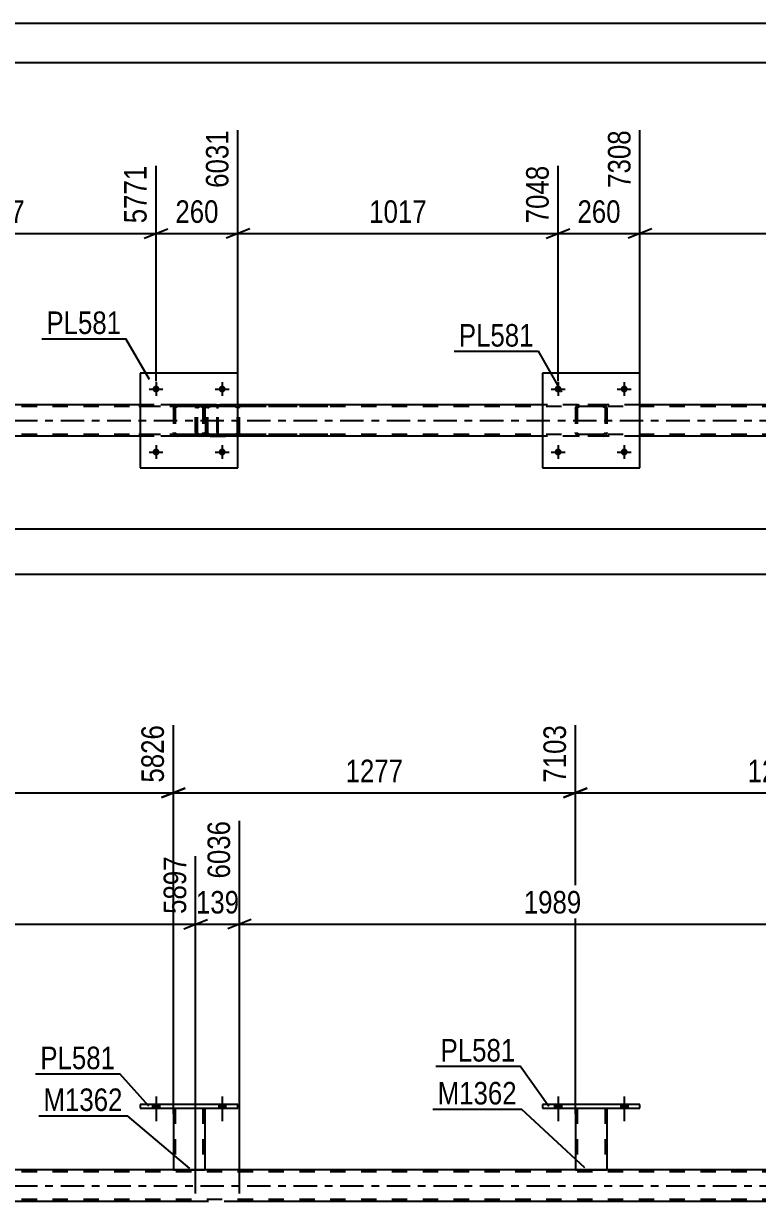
# Model space of a CAD drawing. Header units: millimetres. Extents: x 0 to 841, y 0 to 594.
# Drawn here: x 251 to 344.3, y 444.4 to 594 of the extents above; entities that cross this region are included whole.
import ezdxf

# ---------------------------------------------------------------- set-up
doc = ezdxf.new("R2010")
doc.units = ezdxf.units.MM
doc.linetypes.add('DXK_LINE_DOT2', pattern=[3.9198, 1.9599, -1.9599])
doc.linetypes.add('DXK_LINE_DOT3', pattern=[5.9187, 2.979, -0.9799, 0.9799, -0.9799])
doc.styles.add('Arial Narrow', font='ARIALN.TTF', dxfattribs={"height": 0.2})

# ---------------------------------------------------------------- blocks, each defined once
blk = doc.blocks.new('Unknown-272366397-1135')
at = {"color": 5, "linetype": 'Continuous'}
for p, q in [((841, 594), (0, 594)), ((836, 589), (5, 589))]:
    blk.add_line(p, q, dxfattribs=at)
blk = doc.blocks.new('Part-272366397-7319 - 4307')
at = {"color": 2, "linetype": 'Continuous'}
for p, q in [((329.35, 549.57), (316.95, 549.57)), ((316.95, 549.57), (316.95, 537.57)), ((329.35, 537.57), (329.35, 549.57)), ((316.95, 537.57), (329.35, 537.57))]:
    blk.add_line(p, q, dxfattribs=at)
blk = doc.blocks.new('Part-272366397-7317 - 4307')
at = {"color": 2, "linetype": 'Continuous'}
for p, q in [((278.27, 549.57), (265.87, 549.57)), ((265.87, 549.57), (265.87, 537.57)), ((278.27, 537.57), (278.27, 549.57)), ((265.87, 537.57), (278.27, 537.57))]:
    blk.add_line(p, q, dxfattribs=at)
blk = doc.blocks.new('Part-272366397-4423 - 4307')
at = {"color": 7, "linetype": 'DXK_LINE_DOT2'}
for p, q in [((758.41, 545.33), (95.95, 545.33)), ((278.27, 545.57), (265.87, 545.57)), ((329.35, 545.57), (316.95, 545.57)), ((758.41, 541.81), (95.95, 541.81)), ((278.27, 541.57), (265.87, 541.57)), ((329.35, 541.57), (316.95, 541.57))]:
    blk.add_line(p, q, dxfattribs=at)
at = {"color": 2, "linetype": 'Continuous'}
for p, q in [((265.87, 545.57), (227.19, 545.57)), ((316.95, 545.57), (278.27, 545.57)), ((368.03, 545.57), (329.35, 545.57)), ((265.87, 541.57), (227.19, 541.57)), ((316.95, 541.57), (278.27, 541.57)), ((368.03, 541.57), (329.35, 541.57))]:
    blk.add_line(p, q, dxfattribs=at)
at = {"color": 7, "linetype": 'DXK_LINE_DOT3'}
blk.add_line((95.95, 543.57), (758.41, 543.57), dxfattribs=at)
blk = doc.blocks.new('Part-272366397-4359 - 4307')
at = {"color": 7, "linetype": 'DXK_LINE_DOT2'}
for p, q in [((274.25, 545.27), (274.21, 545.09)), ((274.21, 542.05), (274.21, 545.09)), ((274.47, 545.09), (274.49, 545.18)), ((274.47, 542.05), (274.47, 545.09)), ((274.49, 545.18), (274.54, 545.26)), ((274.73, 545.57), (274.53, 545.53)), ((274.54, 545.26), (274.63, 545.31)), ((274.63, 545.31), (274.73, 545.33)), ((274.73, 545.57), (277.96, 545.57)), ((289.71, 545.57), (274.73, 545.57)), ((289.71, 545.33), (274.73, 545.33)), ((278.16, 545.53), (277.96, 545.57)), ((277.96, 545.33), (278.06, 545.31)), ((278.06, 545.31), (278.14, 545.26)), ((278.14, 545.26), (278.2, 545.18)), ((278.2, 545.18), (278.22, 545.09)), ((278.22, 542.05), (278.22, 545.09)), ((278.44, 545.26), (278.43, 545.27)), ((278.47, 545.09), (278.44, 545.26)), ((278.47, 542.05), (278.47, 545.09)), ((274.21, 542.05), (274.25, 541.87)), ((274.49, 541.96), (274.47, 542.05)), ((274.54, 541.88), (274.49, 541.96)), ((274.63, 541.83), (274.54, 541.88)), ((274.73, 541.81), (274.63, 541.83)), ((289.71, 541.81), (274.73, 541.81)), ((278.06, 541.83), (277.96, 541.81)), ((278.14, 541.88), (278.06, 541.83)), ((278.2, 541.96), (278.14, 541.88)), ((278.22, 542.05), (278.2, 541.96)), ((278.43, 541.87), (278.47, 542.05)), ((274.53, 541.61), (274.73, 541.57)), ((274.73, 541.57), (277.96, 541.57)), ((289.71, 541.57), (274.73, 541.57)), ((277.96, 541.57), (278.16, 541.61))]:
    blk.add_line(p, q, dxfattribs=at)
for centre, start, end in [((274.71, 545.07), 110.7583, 155.68), ((277.98, 545.07), 24.32, 69.2417), ((274.71, 542.07), 204.32, 249.2417), ((277.98, 542.07), 290.7583, 335.68)]:
    blk.add_arc(centre, 0.496, start, end, dxfattribs=at)
blk = doc.blocks.new('Part-272366397-4373 - 4307')
at = {"color": 7, "linetype": 'DXK_LINE_DOT2'}
for p, q in [((275.49, 545.57), (263.33, 545.57)), ((275.49, 545.33), (263.33, 545.33)), ((272.93, 545.27), (272.9, 545.09)), ((272.9, 542.05), (272.9, 545.09)), ((273.15, 545.09), (273.17, 545.18)), ((273.15, 542.05), (273.15, 545.09)), ((273.17, 545.18), (273.22, 545.26)), ((273.4, 545.57), (273.21, 545.53)), ((273.22, 545.26), (273.3, 545.31)), ((273.3, 545.31), (273.4, 545.33)), ((273.4, 545.57), (275.49, 545.57)), ((275.49, 545.33), (273.4, 545.33)), ((274.21, 545.33), (274.21, 545.57)), ((275.59, 545.53), (275.49, 545.57)), ((275.49, 545.33), (275.54, 545.31)), ((275.54, 545.31), (275.59, 545.26)), ((275.68, 545.43), (275.59, 545.53)), ((275.59, 545.26), (275.62, 545.18)), ((275.62, 545.18), (275.63, 545.09)), ((275.63, 542.05), (275.63, 545.09)), ((275.74, 545.27), (275.68, 545.43)), ((275.76, 545.09), (275.74, 545.27)), ((275.76, 542.05), (275.76, 545.09)), ((275.49, 541.81), (263.33, 541.81)), ((272.9, 542.05), (272.93, 541.87)), ((273.17, 541.96), (273.15, 542.05)), ((273.22, 541.88), (273.17, 541.96)), ((273.3, 541.83), (273.22, 541.88)), ((273.4, 541.81), (273.3, 541.83)), ((274.21, 541.57), (274.21, 541.81)), ((275.54, 541.83), (275.49, 541.81)), ((275.59, 541.88), (275.54, 541.83)), ((275.62, 541.96), (275.59, 541.88)), ((275.59, 541.61), (275.68, 541.71)), ((275.63, 542.05), (275.62, 541.96)), ((275.68, 541.71), (275.74, 541.87)), ((275.74, 541.87), (275.76, 542.05)), ((275.49, 541.57), (263.33, 541.57)), ((273.21, 541.61), (273.4, 541.57)), ((275.49, 541.57), (273.4, 541.57)), ((275.49, 541.57), (275.59, 541.61))]:
    blk.add_line(p, q, dxfattribs=at)
for centre, start, end in [((273.38, 545.08), 111.1941, 156.1506), ((273.38, 542.07), 203.8494, 248.8059)]:
    blk.add_arc(centre, 0.492, start, end, dxfattribs=at)
blk = doc.blocks.new('Part-272366397-7316 - 4307')
at = {"color": 7, "linetype": 'DXK_LINE_DOT2'}
for p, q in [((270.07, 545.09), (270.11, 545.27)), ((270.11, 545.27), (270.07, 545.09)), ((270.07, 545.09), (270.07, 542.05)), ((270.31, 545.09), (270.33, 545.18)), ((270.31, 545.09), (270.31, 542.05)), ((270.33, 545.18), (270.38, 545.26)), ((270.36, 545.53), (270.55, 545.57)), ((270.55, 545.57), (270.36, 545.53)), ((270.38, 545.26), (270.46, 545.31)), ((270.46, 545.31), (270.55, 545.33)), ((273.59, 545.57), (270.55, 545.57)), ((273.59, 545.33), (270.55, 545.33)), ((273.59, 545.57), (273.77, 545.53)), ((273.77, 545.53), (273.59, 545.57)), ((273.59, 545.33), (273.68, 545.31)), ((273.68, 545.31), (273.76, 545.26)), ((273.76, 545.26), (273.81, 545.18)), ((273.81, 545.18), (273.83, 545.09)), ((273.83, 545.09), (273.83, 542.05)), ((274.03, 545.27), (274.07, 545.09)), ((274.07, 545.09), (274.03, 545.27)), ((274.07, 545.09), (274.07, 542.05)), ((270.11, 541.87), (270.07, 542.05)), ((270.07, 542.05), (270.11, 541.87)), ((270.33, 541.96), (270.31, 542.05)), ((270.38, 541.88), (270.33, 541.96)), ((270.46, 541.83), (270.38, 541.88)), ((270.55, 541.81), (270.46, 541.83)), ((273.59, 541.81), (270.55, 541.81)), ((273.68, 541.83), (273.59, 541.81)), ((273.76, 541.88), (273.68, 541.83)), ((273.81, 541.96), (273.76, 541.88)), ((273.83, 542.05), (273.81, 541.96)), ((274.07, 542.05), (274.03, 541.87)), ((274.03, 541.87), (274.07, 542.05)), ((270.55, 541.57), (270.36, 541.61)), ((270.36, 541.61), (270.55, 541.57)), ((273.59, 541.57), (270.55, 541.57)), ((273.77, 541.61), (273.59, 541.57)), ((273.59, 541.57), (273.77, 541.61))]:
    blk.add_line(p, q, dxfattribs=at)
at = {"color": 7, "linetype": 'DXK_LINE_DOT3'}
blk.add_line((272.07, 543.57), (272.07, 543.57), dxfattribs=at)
at = {"color": 7, "linetype": 'DXK_LINE_DOT2'}
for centre, start, end in [((270.55, 545.09), 112.5, 157.5), ((270.55, 545.09), 112.5, 157.5), ((273.59, 545.09), 22.5, 67.5), ((273.59, 545.09), 22.5, 67.5), ((270.55, 542.05), 202.5, 247.5), ((270.55, 542.05), 202.5, 247.5), ((273.59, 542.05), 292.5, 337.5), ((273.59, 542.05), 292.5, 337.5)]:
    blk.add_arc(centre, 0.48, start, end, dxfattribs=at)
blk = doc.blocks.new('Part-272366397-7318 - 4307')
at = {"color": 7, "linetype": 'DXK_LINE_DOT2'}
for p, q in [((321.15, 545.09), (321.19, 545.27)), ((321.19, 545.27), (321.15, 545.09)), ((321.15, 545.09), (321.15, 542.05)), ((321.39, 545.09), (321.41, 545.18)), ((321.39, 545.09), (321.39, 542.05)), ((321.41, 545.18), (321.46, 545.26)), ((321.45, 545.53), (321.63, 545.57)), ((321.63, 545.57), (321.45, 545.53)), ((321.46, 545.26), (321.54, 545.31)), ((321.54, 545.31), (321.63, 545.33)), ((324.67, 545.57), (321.63, 545.57)), ((324.67, 545.33), (321.63, 545.33)), ((324.67, 545.57), (324.85, 545.53)), ((324.85, 545.53), (324.67, 545.57)), ((324.67, 545.33), (324.76, 545.31)), ((324.76, 545.31), (324.84, 545.26)), ((324.84, 545.26), (324.89, 545.18)), ((324.89, 545.18), (324.91, 545.09)), ((324.91, 545.09), (324.91, 542.05)), ((325.11, 545.27), (325.15, 545.09)), ((325.15, 545.09), (325.11, 545.27)), ((325.15, 545.09), (325.15, 542.05)), ((321.19, 541.87), (321.15, 542.05)), ((321.15, 542.05), (321.19, 541.87)), ((321.41, 541.96), (321.39, 542.05)), ((321.46, 541.88), (321.41, 541.96)), ((321.54, 541.83), (321.46, 541.88)), ((321.63, 541.81), (321.54, 541.83)), ((324.67, 541.81), (321.63, 541.81)), ((324.76, 541.83), (324.67, 541.81)), ((324.84, 541.88), (324.76, 541.83)), ((324.89, 541.96), (324.84, 541.88)), ((324.91, 542.05), (324.89, 541.96)), ((325.15, 542.05), (325.11, 541.87)), ((325.11, 541.87), (325.15, 542.05)), ((321.63, 541.57), (321.45, 541.61)), ((321.45, 541.61), (321.63, 541.57)), ((324.67, 541.57), (321.63, 541.57)), ((324.85, 541.61), (324.67, 541.57)), ((324.67, 541.57), (324.85, 541.61))]:
    blk.add_line(p, q, dxfattribs=at)
at = {"color": 7, "linetype": 'DXK_LINE_DOT3'}
blk.add_line((323.15, 543.57), (323.15, 543.57), dxfattribs=at)
at = {"color": 7, "linetype": 'DXK_LINE_DOT2'}
for centre, start, end in [((321.63, 545.09), 112.5, 157.5), ((321.63, 545.09), 112.5, 157.5), ((324.67, 545.09), 22.5, 67.5), ((324.67, 545.09), 22.5, 67.5), ((321.63, 542.05), 202.5, 247.5), ((321.63, 542.05), 202.5, 247.5), ((324.67, 542.05), 292.5, 337.5), ((324.67, 542.05), 292.5, 337.5)]:
    blk.add_arc(centre, 0.48, start, end, dxfattribs=at)
blk = doc.blocks.new('Bolt-272366397-7346 - 4307')
at = {"linetype": 'Continuous'}
for points in [[(268.31, 539.57, -1), (267.43, 539.57, -1)], [(276.71, 539.57, -1), (275.83, 539.57, -1)]]:
    blk.add_hatch(color=1, dxfattribs=at).paths.add_polyline_path(points)
at = {"color": 1, "linetype": 'Continuous'}
for p, q in [((267.87, 540.45), (267.87, 538.69)), ((276.27, 540.45), (276.27, 538.69)), ((266.99, 539.57), (268.75, 539.57)), ((275.39, 539.57), (277.15, 539.57))]:
    blk.add_line(p, q, dxfattribs=at)
blk = doc.blocks.new('Bolt-272366397-7347 - 4307')
at = {"linetype": 'Continuous'}
for points in [[(268.31, 547.57, -1), (267.43, 547.57, -1)], [(276.71, 547.57, -1), (275.83, 547.57, -1)]]:
    blk.add_hatch(color=1, dxfattribs=at).paths.add_polyline_path(points)
at = {"color": 1, "linetype": 'Continuous'}
for p, q in [((267.87, 548.45), (267.87, 546.69)), ((276.27, 548.45), (276.27, 546.69)), ((266.99, 547.57), (268.75, 547.57)), ((275.39, 547.57), (277.15, 547.57))]:
    blk.add_line(p, q, dxfattribs=at)
blk = doc.blocks.new('Bolt-272366397-7348 - 4307')
at = {"linetype": 'Continuous'}
for points in [[(319.39, 539.57, -1), (318.51, 539.57, -1)], [(327.79, 539.57, -1), (326.91, 539.57, -1)]]:
    blk.add_hatch(color=1, dxfattribs=at).paths.add_polyline_path(points)
at = {"color": 1, "linetype": 'Continuous'}
for p, q in [((318.95, 540.45), (318.95, 538.69)), ((327.35, 540.45), (327.35, 538.69)), ((318.07, 539.57), (319.83, 539.57)), ((326.47, 539.57), (328.23, 539.57))]:
    blk.add_line(p, q, dxfattribs=at)
blk = doc.blocks.new('Bolt-272366397-7349 - 4307')
at = {"linetype": 'Continuous'}
for points in [[(319.39, 547.57, -1), (318.51, 547.57, -1)], [(327.79, 547.57, -1), (326.91, 547.57, -1)]]:
    blk.add_hatch(color=1, dxfattribs=at).paths.add_polyline_path(points)
at = {"color": 1, "linetype": 'Continuous'}
for p, q in [((318.95, 548.45), (318.95, 546.69)), ((327.35, 548.45), (327.35, 546.69)), ((318.07, 547.57), (319.83, 547.57)), ((326.47, 547.57), (328.23, 547.57))]:
    blk.add_line(p, q, dxfattribs=at)
blk = doc.blocks.new('Part-272366397-2989 - 2830')
at = {"color": 2, "linetype": 'Continuous'}
for p, q in [((751.77, 448.36), (95.95, 448.36)), ((272.9, 444.36), (193.34, 444.36)), ((358.03, 444.36), (278.47, 444.36))]:
    blk.add_line(p, q, dxfattribs=at)
at = {"color": 7, "linetype": 'DXK_LINE_DOT2'}
for p, q in [((758.41, 448.12), (95.95, 448.12)), ((758.41, 444.6), (95.95, 444.6)), ((278.47, 444.36), (272.9, 444.36))]:
    blk.add_line(p, q, dxfattribs=at)
at = {"color": 7, "linetype": 'DXK_LINE_DOT3'}
blk.add_line((95.95, 446.36), (758.41, 446.36), dxfattribs=at)
blk = doc.blocks.new('Bolt-272366397-6242 - 2830')
at = {"linetype": 'Continuous'}
for points in [[(267.43, 456.2), (268.31, 456.2), (268.31, 456.68), (267.43, 456.68)], [(275.83, 456.2), (276.71, 456.2), (276.71, 456.68), (275.83, 456.68)]]:
    blk.add_hatch(color=1, dxfattribs=at).paths.add_polyline_path(points)
at = {"color": 1, "linetype": 'Continuous'}
for p, q in [((267.43, 456.68), (267.43, 456.2)), ((267.87, 457.68), (267.87, 454.56)), ((268.31, 456.68), (268.31, 456.2)), ((275.83, 456.68), (275.83, 456.2)), ((276.27, 457.68), (276.27, 454.56)), ((276.71, 456.68), (276.71, 456.2))]:
    blk.add_line(p, q, dxfattribs=at)
blk = doc.blocks.new('Part-272366397-6212 - 2830')
at = {"color": 2, "linetype": 'Continuous'}
for p, q in [((270.07, 456.2), (270.07, 448.36)), ((274.07, 456.2), (274.07, 448.36)), ((270.07, 448.36), (274.07, 448.36))]:
    blk.add_line(p, q, dxfattribs=at)
at = {"color": 7, "linetype": 'DXK_LINE_DOT2'}
for p, q in [((270.07, 456.2), (274.07, 456.2)), ((270.07, 456.2), (270.07, 456.2)), ((270.07, 456.2), (270.07, 456.2)), ((270.31, 456.2), (270.31, 448.36)), ((273.83, 456.2), (273.83, 448.36)), ((274.07, 456.2), (274.07, 456.2)), ((274.07, 456.2), (274.07, 456.2)), ((273.77, 448.36), (273.81, 448.36)), ((273.77, 448.36), (273.81, 448.36)), ((273.81, 448.36), (273.83, 448.36)), ((273.81, 448.36), (273.83, 448.36))]:
    blk.add_line(p, q, dxfattribs=at)
blk = doc.blocks.new('Part-272366397-6213 - 2830')
at = {"color": 2, "linetype": 'Continuous'}
for p, q in [((265.87, 456.68), (265.87, 456.2)), ((278.27, 456.68), (265.87, 456.68)), ((278.27, 456.2), (278.27, 456.68)), ((265.87, 456.2), (278.27, 456.2))]:
    blk.add_line(p, q, dxfattribs=at)
blk = doc.blocks.new('Part-272366397-6214 - 2830')
at = {"color": 2, "linetype": 'Continuous'}
for p, q in [((321.15, 456.2), (321.15, 448.36)), ((325.15, 456.2), (325.15, 448.36)), ((321.15, 448.36), (325.15, 448.36))]:
    blk.add_line(p, q, dxfattribs=at)
at = {"color": 7, "linetype": 'DXK_LINE_DOT2'}
for p, q in [((321.15, 456.2), (325.15, 456.2)), ((321.15, 456.2), (321.15, 456.2)), ((321.15, 456.2), (321.15, 456.2)), ((321.39, 456.2), (321.39, 448.36)), ((324.91, 456.2), (324.91, 448.36)), ((325.15, 456.2), (325.15, 456.2)), ((325.15, 456.2), (325.15, 456.2)), ((324.89, 448.36), (324.85, 448.36)), ((324.85, 448.36), (324.89, 448.36)), ((324.91, 448.36), (324.89, 448.36)), ((324.89, 448.36), (324.91, 448.36))]:
    blk.add_line(p, q, dxfattribs=at)
blk = doc.blocks.new('Part-272366397-6215 - 2830')
at = {"color": 2, "linetype": 'Continuous'}
for p, q in [((316.95, 456.68), (316.95, 456.2)), ((329.35, 456.68), (316.95, 456.68)), ((329.35, 456.2), (329.35, 456.68)), ((316.95, 456.2), (329.35, 456.2))]:
    blk.add_line(p, q, dxfattribs=at)
blk = doc.blocks.new('Bolt-272366397-6243 - 2830')
at = {"linetype": 'Continuous'}
for points in [[(267.43, 456.2), (268.31, 456.2), (268.31, 456.68), (267.43, 456.68)], [(275.83, 456.2), (276.71, 456.2), (276.71, 456.68), (275.83, 456.68)]]:
    blk.add_hatch(color=1, dxfattribs=at).paths.add_polyline_path(points)
at = {"color": 1, "linetype": 'Continuous'}
for p, q in [((267.43, 456.68), (267.43, 456.2)), ((267.87, 457.68), (267.87, 454.56)), ((268.31, 456.68), (268.31, 456.2)), ((275.83, 456.68), (275.83, 456.2)), ((276.27, 457.68), (276.27, 454.56)), ((276.71, 456.68), (276.71, 456.2))]:
    blk.add_line(p, q, dxfattribs=at)
blk = doc.blocks.new('Bolt-272366397-6244 - 2830')
at = {"linetype": 'Continuous'}
for points in [[(318.51, 456.2), (319.39, 456.2), (319.39, 456.68), (318.51, 456.68)], [(326.91, 456.2), (327.79, 456.2), (327.79, 456.68), (326.91, 456.68)]]:
    blk.add_hatch(color=1, dxfattribs=at).paths.add_polyline_path(points)
at = {"color": 1, "linetype": 'Continuous'}
for p, q in [((318.51, 456.68), (318.51, 456.2)), ((318.95, 457.68), (318.95, 454.56)), ((319.39, 456.68), (319.39, 456.2)), ((326.91, 456.68), (326.91, 456.2)), ((327.35, 457.68), (327.35, 454.56)), ((327.79, 456.68), (327.79, 456.2))]:
    blk.add_line(p, q, dxfattribs=at)
blk = doc.blocks.new('Bolt-272366397-6245 - 2830')
at = {"linetype": 'Continuous'}
for points in [[(318.51, 456.2), (319.39, 456.2), (319.39, 456.68), (318.51, 456.68)], [(326.91, 456.2), (327.79, 456.2), (327.79, 456.68), (326.91, 456.68)]]:
    blk.add_hatch(color=1, dxfattribs=at).paths.add_polyline_path(points)
at = {"color": 1, "linetype": 'Continuous'}
for p, q in [((318.51, 456.68), (318.51, 456.2)), ((318.95, 457.68), (318.95, 454.56)), ((319.39, 456.68), (319.39, 456.2)), ((326.91, 456.68), (326.91, 456.2)), ((327.35, 457.68), (327.35, 454.56)), ((327.79, 456.68), (327.79, 456.2))]:
    blk.add_line(p, q, dxfattribs=at)
blk = doc.blocks.new('StraightDimension-272366397-13902 - 4307')
at = {"color": 7, "linetype": 'Continuous'}
for p, q in [((227.19, 548.57), (227.19, 580.44)), ((267.87, 548.57), (267.87, 575.94)), ((228.69, 567.93), (225.69, 566.73)), ((227.19, 567.33), (267.87, 567.33)), ((266.37, 566.73), (269.37, 567.93))]:
    blk.add_line(p, q, dxfattribs=at)
at = {"color": 0}
blk.add_wipeout([(251.78, 568.08), (251.78, 572.28), (243.27, 572.28), (243.27, 568.08)], dxfattribs=at)
at = {"color": 3, "style": 'Arial Narrow'}
blk.add_text('1017', height=2.863, dxfattribs=at).set_placement((243.87, 568.68))
at = {"color": 0, "linetype": 'Continuous'}
blk.add_wipeout([(267.27, 576.54), (263.07, 576.54), (263.07, 568.03), (267.27, 568.03)], dxfattribs=at)
at = {"color": 3, "linetype": 'Continuous', "style": 'Arial Narrow'}
blk.add_text('5771', height=2.863, rotation=90.0002, dxfattribs=at).set_placement((266.67, 568.63))
blk = doc.blocks.new('StraightDimension-272366397-4458 - 4307')
at = {"color": 7, "linetype": 'Continuous'}
blk.add_line((58.83, 529.79), (758.41, 529.79), dxfattribs=at)
blk = doc.blocks.new('StraightDimension-272366397-9369 - 4307')
at = {"color": 7, "linetype": 'Continuous'}
blk.add_line((58.19, 524.07), (759.43, 524.07), dxfattribs=at)
blk = doc.blocks.new('StraightDimension-272366397-13898 - 4307')
at = {"color": 7, "linetype": 'Continuous'}
for p, q in [((329.35, 549.32), (329.35, 580.44)), ((370.03, 548.57), (370.03, 575.94)), ((330.85, 567.93), (327.85, 566.73)), ((329.35, 567.33), (370.03, 567.33)), ((368.53, 566.73), (371.53, 567.93))]:
    blk.add_line(p, q, dxfattribs=at)
at = {"color": 0}
blk.add_wipeout([(353.95, 568.08), (353.95, 572.28), (345.43, 572.28), (345.43, 568.08)], dxfattribs=at)
at = {"color": 3, "style": 'Arial Narrow'}
blk.add_text('1017', height=2.863, dxfattribs=at).set_placement((346.03, 568.68))
at = {"color": 0, "linetype": 'Continuous'}
blk.add_wipeout([(369.43, 576.54), (365.23, 576.54), (365.23, 568.03), (369.43, 568.03)], dxfattribs=at)
at = {"color": 3, "linetype": 'Continuous', "style": 'Arial Narrow'}
blk.add_text('8325', height=2.863, rotation=90.0002, dxfattribs=at).set_placement((368.83, 568.63))
blk = doc.blocks.new('StraightDimension-272366397-13899 - 4307')
at = {"color": 7, "linetype": 'Continuous'}
for p, q in [((329.35, 549.32), (329.35, 580.44)), ((318.95, 548.57), (318.95, 575.94)), ((317.45, 566.73), (320.45, 567.93)), ((318.95, 567.33), (329.35, 567.33)), ((330.85, 567.93), (327.85, 566.73))]:
    blk.add_line(p, q, dxfattribs=at)
at = {"color": 0}
blk.add_wipeout([(327.49, 568.08), (327.49, 572.28), (320.81, 572.28), (320.81, 568.08)], dxfattribs=at)
at = {"color": 3, "style": 'Arial Narrow'}
blk.add_text('260', height=2.863, dxfattribs=at).set_placement((321.41, 568.68))
at = {"color": 0, "linetype": 'Continuous'}
blk.add_wipeout([(328.75, 581.04), (324.55, 581.04), (324.55, 572.53), (328.75, 572.53)], dxfattribs=at)
at = {"color": 3, "linetype": 'Continuous', "style": 'Arial Narrow'}
blk.add_text('7308', height=2.863, rotation=90.0002, dxfattribs=at).set_placement((328.15, 573.13))
blk = doc.blocks.new('StraightDimension-272366397-13900 - 4307')
at = {"color": 7, "linetype": 'Continuous'}
for p, q in [((278.27, 548.57), (278.27, 580.44)), ((318.95, 548.57), (318.95, 575.94)), ((279.77, 567.93), (276.77, 566.73)), ((278.27, 567.33), (318.95, 567.33)), ((317.45, 566.73), (320.45, 567.93))]:
    blk.add_line(p, q, dxfattribs=at)
at = {"color": 0}
blk.add_wipeout([(302.87, 568.08), (302.87, 572.28), (294.35, 572.28), (294.35, 568.08)], dxfattribs=at)
at = {"color": 3, "style": 'Arial Narrow'}
blk.add_text('1017', height=2.863, dxfattribs=at).set_placement((294.95, 568.68))
at = {"color": 0, "linetype": 'Continuous'}
blk.add_wipeout([(318.35, 576.54), (314.15, 576.54), (314.15, 568.03), (318.35, 568.03)], dxfattribs=at)
at = {"color": 3, "linetype": 'Continuous', "style": 'Arial Narrow'}
blk.add_text('7048', height=2.863, rotation=90.0002, dxfattribs=at).set_placement((317.75, 568.63))
blk = doc.blocks.new('StraightDimension-272366397-13901 - 4307')
at = {"color": 7, "linetype": 'Continuous'}
for p, q in [((278.27, 548.57), (278.27, 580.44)), ((267.87, 548.57), (267.87, 575.94)), ((266.37, 566.73), (269.37, 567.93)), ((267.87, 567.33), (278.27, 567.33)), ((279.77, 567.93), (276.77, 566.73))]:
    blk.add_line(p, q, dxfattribs=at)
at = {"color": 0}
blk.add_wipeout([(276.41, 568.08), (276.41, 572.28), (269.73, 572.28), (269.73, 568.08)], dxfattribs=at)
at = {"color": 3, "style": 'Arial Narrow'}
blk.add_text('260', height=2.863, dxfattribs=at).set_placement((270.33, 568.68))
at = {"color": 0, "linetype": 'Continuous'}
blk.add_wipeout([(277.67, 581.04), (273.47, 581.04), (273.47, 572.53), (277.67, 572.53)], dxfattribs=at)
at = {"color": 3, "linetype": 'Continuous', "style": 'Arial Narrow'}
blk.add_text('6031', height=2.863, rotation=90.0002, dxfattribs=at).set_placement((277.07, 573.13))
blk = doc.blocks.new('StraightDimension-272366397-16118 - 2830')
at = {"color": 7, "linetype": 'Continuous'}
for p, q in [((321.15, 455.48), (321.15, 504.88)), ((372.23, 455.48), (372.23, 504.88)), ((322.65, 496.87), (319.65, 495.67)), ((370.73, 495.67), (373.73, 496.87)), ((321.15, 496.27), (372.23, 496.27))]:
    blk.add_line(p, q, dxfattribs=at)
at = {"color": 0}
blk.add_wipeout([(350.95, 497.02), (350.95, 501.22), (342.43, 501.22), (342.43, 497.02)], dxfattribs=at)
at = {"color": 3, "style": 'Arial Narrow'}
blk.add_text('1277', height=2.863, dxfattribs=at).set_placement((343.03, 497.62))
at = {"color": 0, "linetype": 'Continuous'}
blk.add_wipeout([(371.63, 505.48), (367.43, 505.48), (367.43, 496.97), (371.63, 496.97)], dxfattribs=at)
at = {"color": 3, "linetype": 'Continuous', "style": 'Arial Narrow'}
blk.add_text('8380', height=2.863, rotation=90.0002, dxfattribs=at).set_placement((371.03, 497.57))
blk = doc.blocks.new('StraightDimension-272366397-16119 - 2830')
at = {"color": 7, "linetype": 'Continuous'}
for p, q in [((270.07, 455.48), (270.07, 504.88)), ((321.15, 455.48), (321.15, 504.88)), ((271.57, 496.87), (268.57, 495.67)), ((319.65, 495.67), (322.65, 496.87)), ((270.07, 496.27), (321.15, 496.27))]:
    blk.add_line(p, q, dxfattribs=at)
at = {"color": 0}
blk.add_wipeout([(299.87, 497.02), (299.87, 501.22), (291.35, 501.22), (291.35, 497.02)], dxfattribs=at)
at = {"color": 3, "style": 'Arial Narrow'}
blk.add_text('1277', height=2.863, dxfattribs=at).set_placement((291.95, 497.62))
at = {"color": 0, "linetype": 'Continuous'}
blk.add_wipeout([(320.55, 505.48), (316.35, 505.48), (316.35, 496.97), (320.55, 496.97)], dxfattribs=at)
at = {"color": 3, "linetype": 'Continuous', "style": 'Arial Narrow'}
blk.add_text('7103', height=2.863, rotation=90.0002, dxfattribs=at).set_placement((319.95, 497.57))
blk = doc.blocks.new('StraightDimension-272366397-3758 - 2830')
at = {"color": 7, "linetype": 'Continuous'}
for p, q in [((278.47, 445.36), (278.47, 492.71)), ((272.9, 445.36), (272.9, 488.21)), ((271.4, 478.99), (274.4, 480.19)), ((272.9, 479.59), (278.47, 479.59)), ((279.97, 480.19), (276.97, 478.99))]:
    blk.add_line(p, q, dxfattribs=at)
at = {"color": 0}
blk.add_wipeout([(279.03, 480.34), (279.03, 484.54), (272.34, 484.54), (272.34, 480.34)], dxfattribs=at)
at = {"color": 3, "style": 'Arial Narrow'}
blk.add_text('139', height=2.863, dxfattribs=at).set_placement((272.94, 480.94))
at = {"color": 0, "linetype": 'Continuous'}
blk.add_wipeout([(277.87, 493.31), (273.67, 493.31), (273.67, 484.79), (277.87, 484.79)], dxfattribs=at)
at = {"color": 3, "linetype": 'Continuous', "style": 'Arial Narrow'}
blk.add_text('6036', height=2.863, rotation=90.0002, dxfattribs=at).set_placement((277.27, 485.39))
blk = doc.blocks.new('StraightDimension-272366397-3782 - 2830')
at = {"color": 7, "linetype": 'Continuous'}
for p, q in [((278.47, 445.36), (278.47, 492.71)), ((358.03, 445.36), (358.03, 488.21)), ((279.97, 480.19), (276.97, 478.99)), ((278.47, 479.59), (358.03, 479.59)), ((356.53, 478.99), (359.53, 480.19))]:
    blk.add_line(p, q, dxfattribs=at)
at = {"color": 0}
blk.add_wipeout([(322.51, 480.34), (322.51, 484.54), (313.99, 484.54), (313.99, 480.34)], dxfattribs=at)
at = {"color": 3, "style": 'Arial Narrow'}
blk.add_text('1989', height=2.863, dxfattribs=at).set_placement((314.59, 480.94))
at = {"color": 0, "linetype": 'Continuous'}
blk.add_wipeout([(357.43, 488.81), (353.23, 488.81), (353.23, 480.29), (357.43, 480.29)], dxfattribs=at)
at = {"color": 3, "linetype": 'Continuous', "style": 'Arial Narrow'}
blk.add_text('8025', height=2.863, rotation=90.0002, dxfattribs=at).set_placement((356.83, 480.89))
blk = doc.blocks.new('StraightDimension-272366397-3874 - 2830')
at = {"color": 7, "linetype": 'Continuous'}
for p, q in [((193.34, 445.36), (193.34, 492.71)), ((272.9, 445.36), (272.9, 488.21)), ((194.84, 480.19), (191.84, 478.99)), ((193.34, 479.59), (272.9, 479.59)), ((271.4, 478.99), (274.4, 480.19))]:
    blk.add_line(p, q, dxfattribs=at)
at = {"color": 0}
blk.add_wipeout([(237.37, 480.34), (237.37, 484.54), (228.86, 484.54), (228.86, 480.34)], dxfattribs=at)
at = {"color": 3, "style": 'Arial Narrow'}
blk.add_text('1989', height=2.863, dxfattribs=at).set_placement((229.46, 480.94))
at = {"color": 0, "linetype": 'Continuous'}
blk.add_wipeout([(272.3, 488.81), (268.1, 488.81), (268.1, 480.29), (272.3, 480.29)], dxfattribs=at)
at = {"color": 3, "linetype": 'Continuous', "style": 'Arial Narrow'}
blk.add_text('5897', height=2.863, rotation=90.0002, dxfattribs=at).set_placement((271.7, 480.89))
blk = doc.blocks.new('StraightDimension-272366397-16120 - 2830')
at = {"color": 7, "linetype": 'Continuous'}
for p, q in [((218.99, 455.48), (218.99, 504.88)), ((270.07, 455.48), (270.07, 504.88)), ((220.49, 496.87), (217.49, 495.67)), ((268.57, 495.67), (271.57, 496.87)), ((218.99, 496.27), (270.07, 496.27))]:
    blk.add_line(p, q, dxfattribs=at)
at = {"color": 0}
blk.add_wipeout([(248.78, 497.02), (248.78, 501.22), (240.27, 501.22), (240.27, 497.02)], dxfattribs=at)
at = {"color": 3, "style": 'Arial Narrow'}
blk.add_text('1277', height=2.863, dxfattribs=at).set_placement((240.87, 497.62))
at = {"color": 0, "linetype": 'Continuous'}
blk.add_wipeout([(269.47, 505.48), (265.27, 505.48), (265.27, 496.97), (269.47, 496.97)], dxfattribs=at)
at = {"color": 3, "linetype": 'Continuous', "style": 'Arial Narrow'}
blk.add_text('5826', height=2.863, rotation=90.0002, dxfattribs=at).set_placement((268.87, 497.57))
blk = doc.blocks.new('Mark-272366397-14291 - 4307')
at = {"color": 0}
blk.add_wipeout([(315.84, 552.96), (315.84, 555.96), (306.34, 555.96), (306.34, 552.96)], dxfattribs=at)
blk.add_wipeout([(315.84, 552.96), (315.84, 555.96), (306.34, 555.96), (306.34, 552.96)], dxfattribs=at)
at = {"color": 30, "linetype": 'Continuous'}
for p in [(305.74, 552.36), (319.44, 547.16)]:
    blk.add_line(p, (316.44, 552.36), dxfattribs=at)
at = {"color": 3, "style": 'Arial Narrow'}
blk.add_text('PL581', height=2.863, dxfattribs=at).set_placement((306.34, 552.96))
blk = doc.blocks.new('Mark-272366397-14288 - 4307')
at = {"color": 0}
blk.add_wipeout([(263.44, 554.56), (263.44, 557.56), (253.94, 557.56), (253.94, 554.56)], dxfattribs=at)
blk.add_wipeout([(263.44, 554.56), (263.44, 557.56), (253.94, 557.56), (253.94, 554.56)], dxfattribs=at)
at = {"color": 30, "linetype": 'Continuous'}
for p in [(253.34, 553.96), (267.04, 548.76)]:
    blk.add_line(p, (264.04, 553.96), dxfattribs=at)
at = {"color": 3, "style": 'Arial Narrow'}
blk.add_text('PL581', height=2.863, dxfattribs=at).set_placement((253.94, 554.56))
blk = doc.blocks.new('Mark-272366397-14703 - 2830')
at = {"color": 0}
blk.add_wipeout([(313.7, 456.68), (313.7, 459.68), (303.65, 459.68), (303.65, 456.68)], dxfattribs=at)
blk.add_wipeout([(313.7, 456.68), (313.7, 459.68), (303.65, 459.68), (303.65, 456.68)], dxfattribs=at)
at = {"color": 30, "linetype": 'Continuous'}
for p in [(303.05, 456.08), (322.33, 448.64)]:
    blk.add_line(p, (314.3, 456.08), dxfattribs=at)
at = {"color": 3, "style": 'Arial Narrow'}
blk.add_text('M1362', height=2.863, dxfattribs=at).set_placement((303.65, 456.68))
blk = doc.blocks.new('Mark-272366397-14700 - 2830')
at = {"color": 0}
blk.add_wipeout([(262.67, 461.16), (262.67, 464.16), (253.17, 464.16), (253.17, 461.16)], dxfattribs=at)
blk.add_wipeout([(262.67, 461.16), (262.67, 464.16), (253.17, 464.16), (253.17, 461.16)], dxfattribs=at)
at = {"color": 30, "linetype": 'Continuous'}
for p in [(252.57, 460.56), (266.96, 456.45)]:
    blk.add_line(p, (263.27, 460.56), dxfattribs=at)
at = {"color": 3, "style": 'Arial Narrow'}
blk.add_text('PL581', height=2.863, dxfattribs=at).set_placement((253.17, 461.16))
blk = doc.blocks.new('Mark-272366397-14697 - 2830')
at = {"color": 0}
blk.add_wipeout([(263.63, 455.85), (263.63, 458.85), (253.57, 458.85), (253.57, 455.85)], dxfattribs=at)
blk.add_wipeout([(263.63, 455.85), (263.63, 458.85), (253.57, 458.85), (253.57, 455.85)], dxfattribs=at)
at = {"color": 30, "linetype": 'Continuous'}
for p in [(252.97, 455.25), (272.16, 448.56)]:
    blk.add_line(p, (264.23, 455.25), dxfattribs=at)
at = {"color": 3, "style": 'Arial Narrow'}
blk.add_text('M1362', height=2.863, dxfattribs=at).set_placement((253.57, 455.85))
blk = doc.blocks.new('Mark-272366397-14706 - 2830')
at = {"color": 0}
blk.add_wipeout([(313.52, 462.13), (313.52, 465.13), (304.02, 465.13), (304.02, 462.13)], dxfattribs=at)
blk.add_wipeout([(313.52, 462.13), (313.52, 465.13), (304.02, 465.13), (304.02, 462.13)], dxfattribs=at)
at = {"color": 30, "linetype": 'Continuous'}
for p in [(303.42, 461.53), (317.77, 456.42)]:
    blk.add_line(p, (314.12, 461.53), dxfattribs=at)
at = {"color": 3, "style": 'Arial Narrow'}
blk.add_text('PL581', height=2.863, dxfattribs=at).set_placement((304.02, 462.13))

msp = doc.modelspace()

# ---------------------------------------------------------------- block references
for name in ['Unknown-272366397-1135', 'Part-272366397-7317 - 4307', 'Part-272366397-7319 - 4307', 'Bolt-272366397-7347 - 4307', 'Bolt-272366397-7349 - 4307', 'Part-272366397-4423 - 4307', 'Part-272366397-4373 - 4307', 'Part-272366397-7316 - 4307', 'Part-272366397-4359 - 4307', 'Part-272366397-7318 - 4307', 'Bolt-272366397-7346 - 4307', 'Bolt-272366397-7348 - 4307', 'Part-272366397-6213 - 2830', 'Bolt-272366397-6242 - 2830', 'Bolt-272366397-6243 - 2830', 'Part-272366397-6215 - 2830', 'Bolt-272366397-6244 - 2830', 'Bolt-272366397-6245 - 2830', 'Part-272366397-6212 - 2830', 'Part-272366397-6214 - 2830', 'Part-272366397-2989 - 2830']:
    msp.add_blockref(name, (0, 0))

# ---------------------------------------------------------------- next in the draw order: block references
for name in ['StraightDimension-272366397-13902 - 4307', 'StraightDimension-272366397-13898 - 4307', 'StraightDimension-272366397-4458 - 4307', 'StraightDimension-272366397-16118 - 2830']:
    msp.add_blockref(name, (0, 0))

# ---------------------------------------------------------------- next in the draw order: block references
for name in ['StraightDimension-272366397-13899 - 4307', 'StraightDimension-272366397-9369 - 4307', 'StraightDimension-272366397-16119 - 2830']:
    msp.add_blockref(name, (0, 0))

# ---------------------------------------------------------------- next in the draw order: block references
for name in ['StraightDimension-272366397-13900 - 4307', 'StraightDimension-272366397-3758 - 2830']:
    msp.add_blockref(name, (0, 0))

# ---------------------------------------------------------------- next in the draw order: block references
for name in ['StraightDimension-272366397-13901 - 4307', 'Mark-272366397-14291 - 4307', 'StraightDimension-272366397-3874 - 2830', 'StraightDimension-272366397-3782 - 2830']:
    msp.add_blockref(name, (0, 0))

# ---------------------------------------------------------------- next in the draw order: block references
for name in ['Mark-272366397-14288 - 4307', 'StraightDimension-272366397-16120 - 2830', 'Mark-272366397-14703 - 2830']:
    msp.add_blockref(name, (0, 0))

# ---------------------------------------------------------------- next in the draw order: block references
for name in ['Mark-272366397-14700 - 2830', 'Mark-272366397-14706 - 2830']:
    msp.add_blockref(name, (0, 0))

# ---------------------------------------------------------------- next in the draw order: block references
msp.add_blockref('Mark-272366397-14697 - 2830', (0, 0))

doc.saveas('drawing.dxf')
